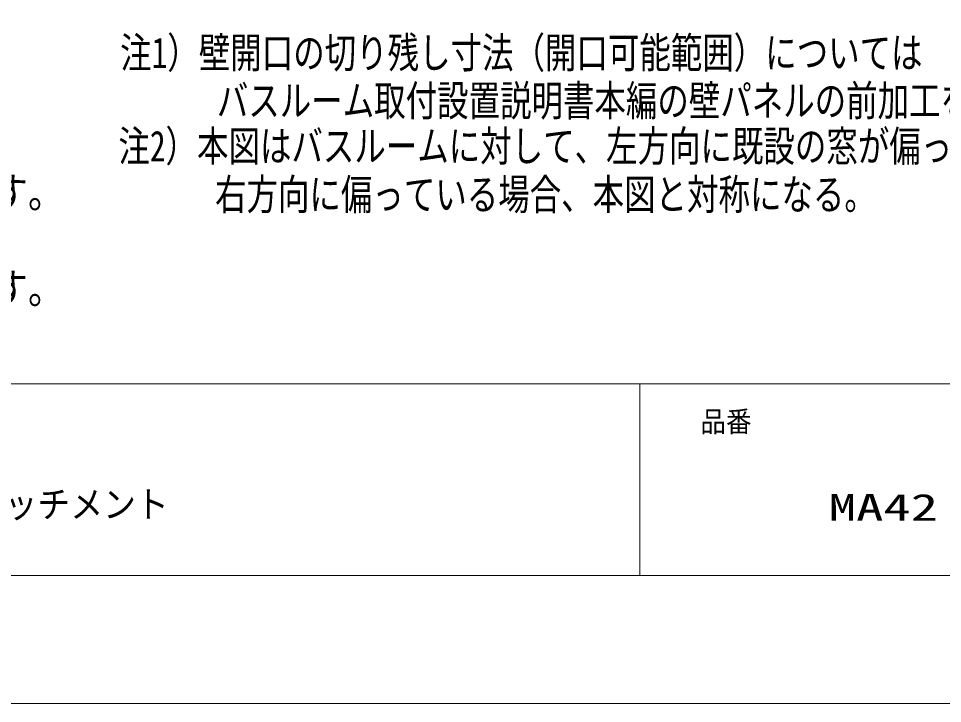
# Model space of a CAD drawing. Units: millimetres on the paper. Extents: x -305 to 305, y -152 to 152.
# Drawn here: x -119.6 to -47.3, y -148.5 to -95 of the extents above; entities that cross this region are included whole.
import ezdxf
from ezdxf.enums import TextEntityAlignment as Align

# ---------------------------------------------------------------- set-up
doc = ezdxf.new("R2010")
doc.units = ezdxf.units.MM
for name, color, linetype, lineweight in [('0-1_RV', 7, 'Continuous', 9), ('0-2_1図面枠', 7, 'Continuous', 9), ('0-3_0', 7, 'Continuous', 9), ('0-4_図面枠', 3, 'Continuous', 9), ('0-5_DEFPOINTS', 7, 'Continuous', 9)]:
    doc.layers.add(name, color=color, linetype=linetype, lineweight=lineweight)
doc.styles.add('ＭＳ ゴシック', font='')
doc.styles.get('ＭＳ ゴシック').set_extended_font_data('MS Gothic')

msp = doc.modelspace()

# ---------------------------------------------------------------- linework, layer by layer
at = {"layer": '0-3_0'}
msp.add_line((-71.017, -123.498), (-71.017, -138.498), dxfattribs=at)
at = {"layer": '0-4_図面枠'}
msp.add_line((-291.017, -123.498), (108.983, -123.498), dxfattribs=at)
msp.add_lwpolyline([(-291.017, -138.498), (108.983, -138.498), (108.983, 138.502), (-291.017, 138.502)], close=True, dxfattribs=at)
at = {"layer": '0-5_DEFPOINTS'}
msp.add_line((118.983, -148.498), (-301.017, -148.498), dxfattribs=at)

# ---------------------------------------------------------------- texts
at = {"layer": '0-1_RV', "style": 'ＭＳ ゴシック'}
for s, width, p in [('注1）壁開口の切り残し寸法（開口可能範囲）については', 0.75, (-111.644, -99.553)), ('\u3000\u3000\u3000バスルーム取付設置説明書本編の壁パネルの前加工をご参照ください。', 0.75, (-111.47, -103.3)), ('注2）本図はバスルームに対して、左方向に既設の窓が偏っている場合の例を示す。', 0.75, (-111.784, -106.85)), ('\u3000290ｍｍの場合を示す。', 0.85, (-148.122, -110.49)), ('\u3000\u3000\u3000右方向に偏っている場合、本図と対称になる。', 0.75, (-111.61, -110.629)), ('\u3000450ｍｍの場合を示す。', 0.85, (-148.122, -117.983))]:
    msp.add_text(s, height=2.405, dxfattribs=dict(at, width=width)).set_placement(p, align=Align.BOTTOM_LEFT)
at = {"layer": '0-2_1図面枠', "style": 'ＭＳ ゴシック'}
for s, height, width, p in [('品番', 1.628, 0.9, (-66.276, -127.759)), ('ノウム 集合 各種部材図面 全幅開口用窓枠・既設窓アタッチメント', 2.092, 0.9, (-186.165, -134.602)), ('MA42', 2.092, 1.5, (-56.239, -134.835))]:
    msp.add_text(s, height=height, dxfattribs=dict(at, width=width)).set_placement(p, align=Align.BOTTOM_LEFT)

doc.saveas('drawing.dxf')
